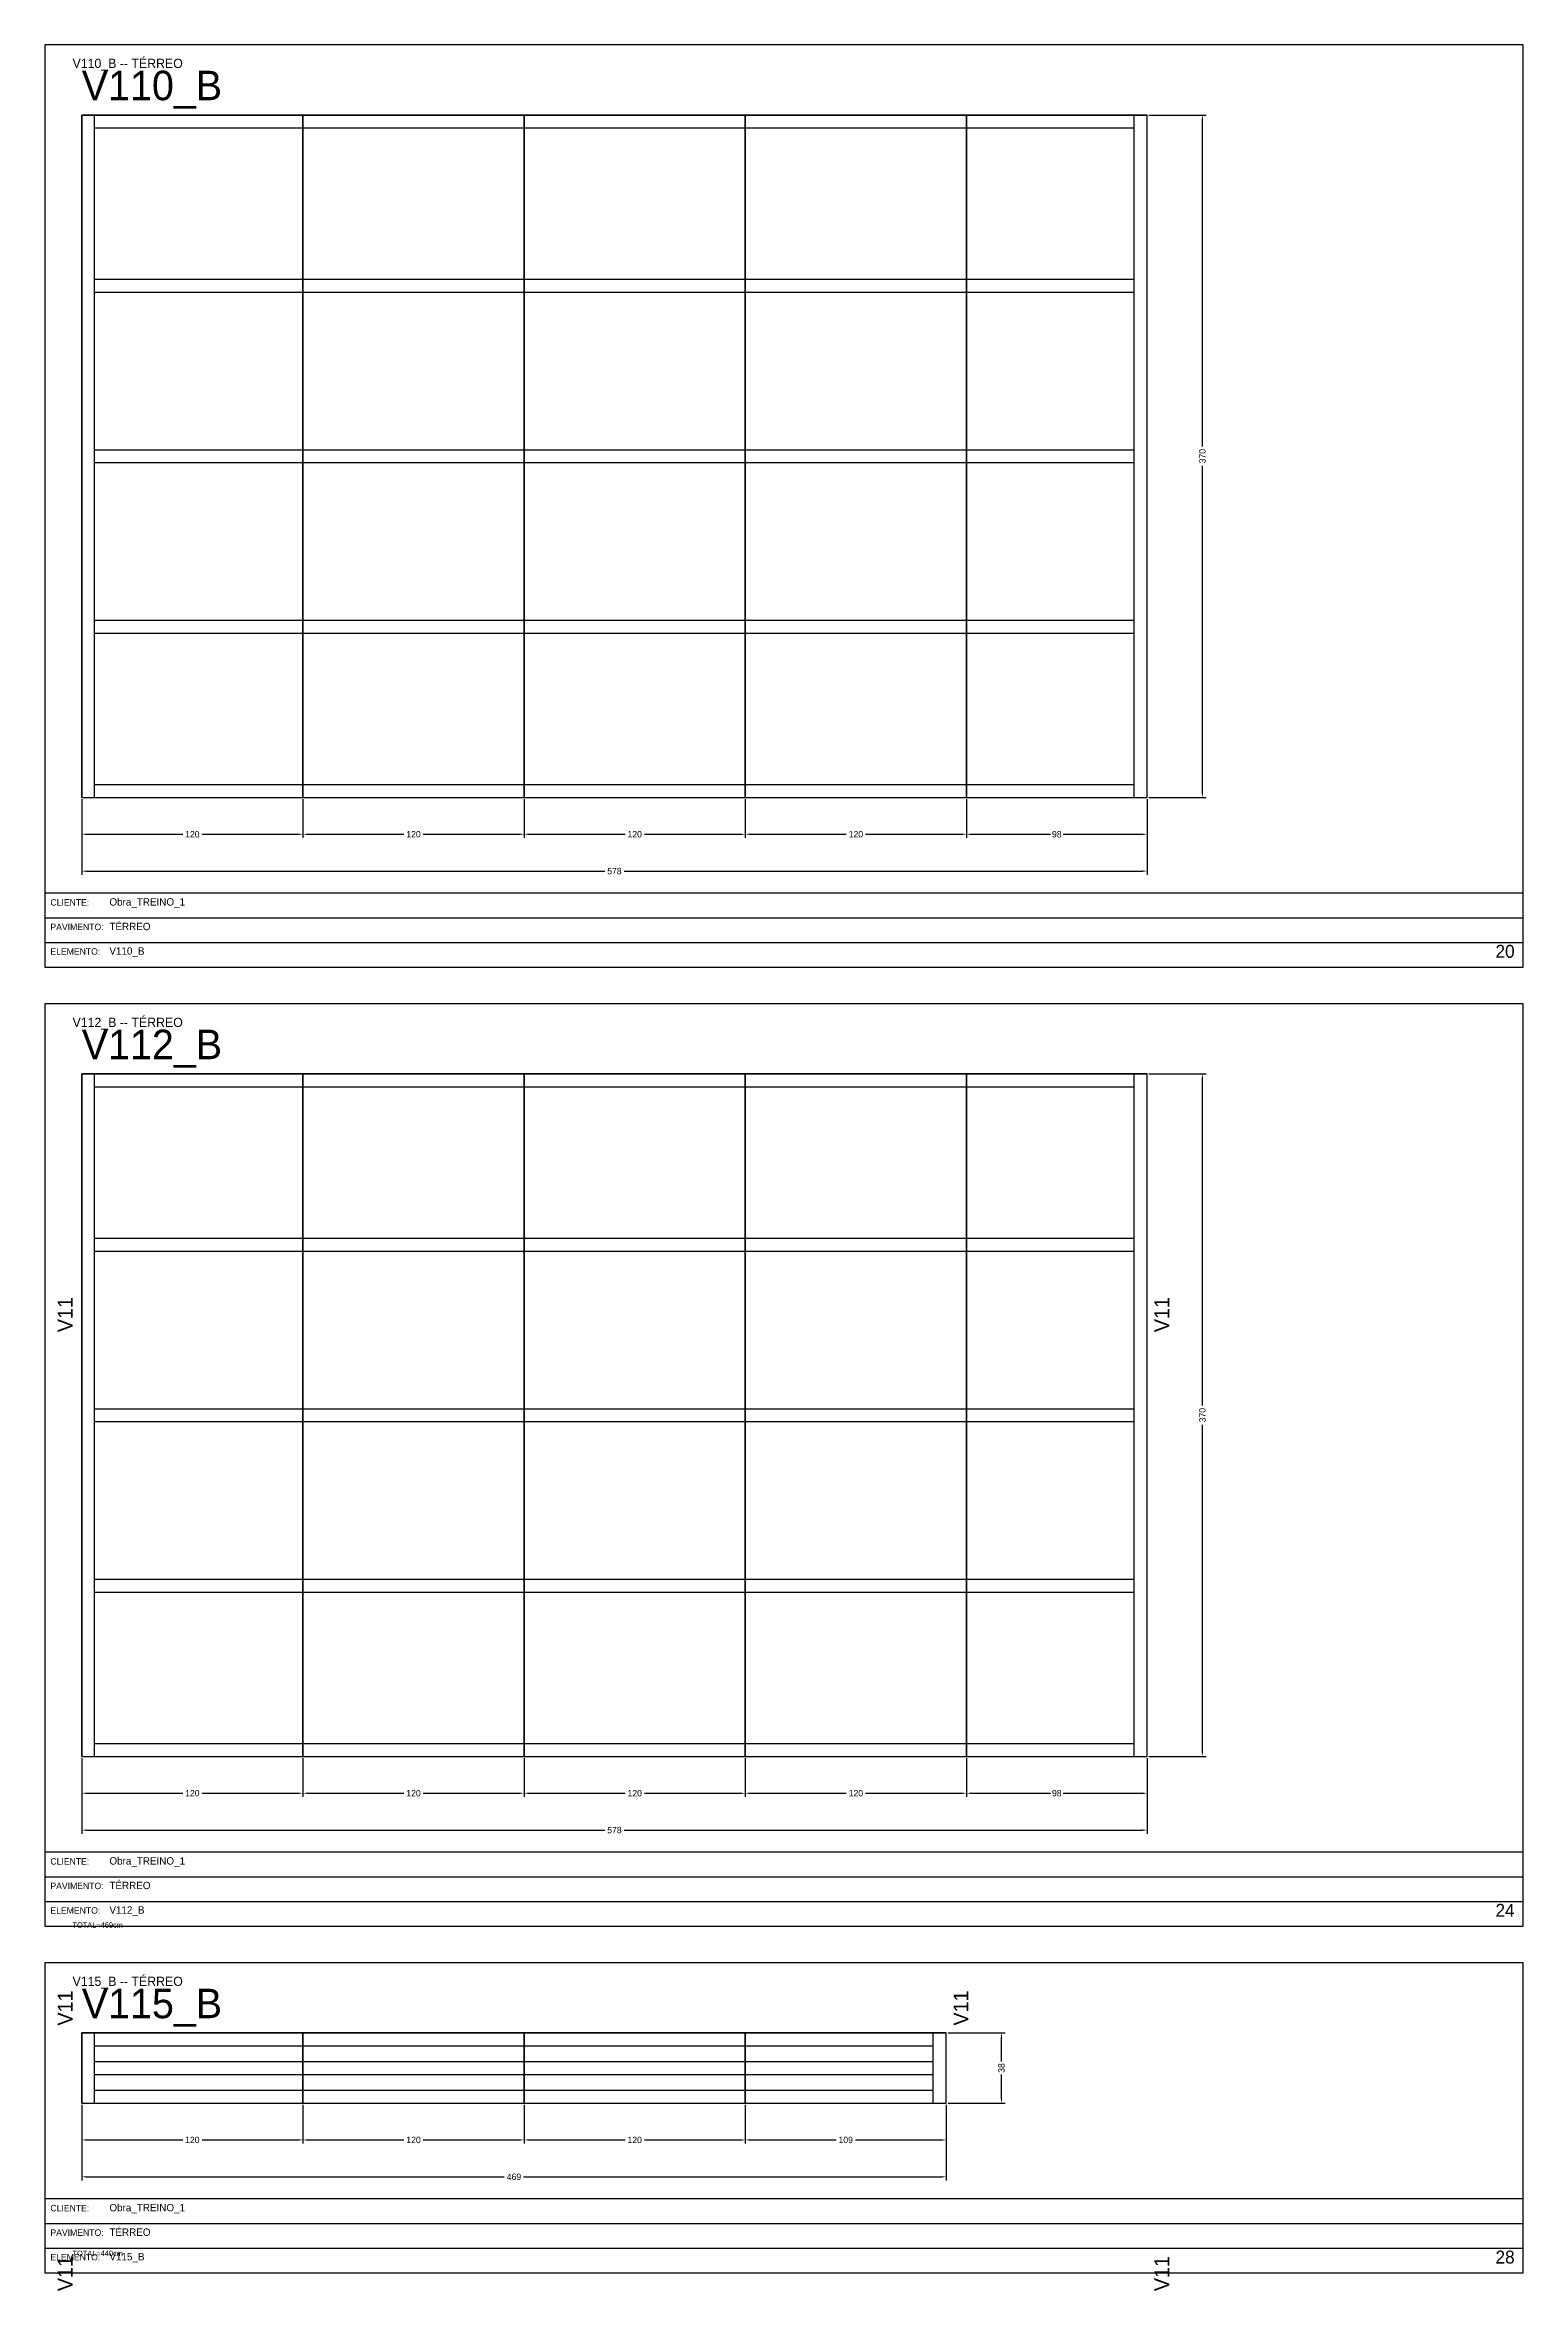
# Model space of a CAD drawing. Header units: metres. Extents: x 0 to 3268, y -4496 to 124.
# Drawn here: x 2466 to 3268, y -2236 to -1018 of the extents above; entities that cross this region are included whole.
import ezdxf

# ---------------------------------------------------------------- set-up
doc = ezdxf.new("R2010")
doc.units = ezdxf.units.M
for name, color, linetype in [('5', 5, 'Continuous'), ('BORDA_CELULA', 9, 'Continuous'), ('CARIMBO', 9, 'Continuous'), ('COTA', 241, 'Continuous'), ('NOMENCLATURA', 7, 'Continuous'), ('Painéis', 200, 'Continuous'), ('SARR_2.2x7', 40, 'Continuous')]:
    doc.layers.add(name, color=color, linetype=linetype)
doc.dimstyles.new('COTA', dxfattribs={"dimtxt": 3.5, "dimasz": 2.5, "dimexe": 2, "dimexo": 1, "dimgap": 0.9, "dimtad": 1, "dimdec": 0, "dimrnd": 1, "dimcen": 2.5, "dimclrd": 4, "dimclre": 4, "dimclrt": 4, "dimazin": 3, "dimtfac": 1, "dimtmove": 0, "dimatfit": 3})

# ---------------------------------------------------------------- blocks, each defined once
blk = doc.blocks.new('_CLOSEDFILLED')
at = {"color": 0, "linetype": 'BYBLOCK'}
blk.add_solid([(-1, 0.16), (0, 0), (-1, -0.16)], dxfattribs=at)
blk = doc.blocks.new('*D174')
at = {"color": 4}
for p, q in [((2486, -1427), (2486, -1448)), ((2606, -1427), (2606, -1448)), ((2488.5, -1446), (2540.75, -1446)), ((2551.25, -1446), (2603.5, -1446))]:
    blk.add_line(p, q, dxfattribs=at)
at = {"layer": 'Defpoints'}
for p in [(2486, -1426), (2606, -1426), (2486, -1446)]:
    blk.add_point(p, dxfattribs=at)
at = {"layer": 'COTA', "color": 4, "xscale": 2.5, "yscale": 2.5, "rotation": 180}
blk.add_blockref('_CLOSEDFILLED', (2486, -1446), dxfattribs=at)
at = {"layer": 'COTA', "color": 4, "xscale": 2.5, "yscale": 2.5}
blk.add_blockref('_CLOSEDFILLED', (2606, -1446), dxfattribs=at)
at = {"layer": 'COTA', "color": 4, "insert": (2546, -1446), "char_height": 3.5, "attachment_point": 5}
blk.add_mtext('120', dxfattribs=at)
blk = doc.blocks.new('*D175')
at = {"color": 4}
for p, q in [((2606, -1427), (2606, -1448)), ((2726, -1427), (2726, -1448)), ((2608.5, -1446), (2660.75, -1446)), ((2671.25, -1446), (2723.5, -1446))]:
    blk.add_line(p, q, dxfattribs=at)
at = {"layer": 'Defpoints'}
for p in [(2606, -1426), (2726, -1426), (2606, -1446)]:
    blk.add_point(p, dxfattribs=at)
at = {"layer": 'COTA', "color": 4, "xscale": 2.5, "yscale": 2.5, "rotation": 180}
blk.add_blockref('_CLOSEDFILLED', (2606, -1446), dxfattribs=at)
at = {"layer": 'COTA', "color": 4, "xscale": 2.5, "yscale": 2.5}
blk.add_blockref('_CLOSEDFILLED', (2726, -1446), dxfattribs=at)
at = {"layer": 'COTA', "color": 4, "insert": (2666, -1446), "char_height": 3.5, "attachment_point": 5}
blk.add_mtext('120', dxfattribs=at)
blk = doc.blocks.new('*D176')
at = {"color": 4}
for p, q in [((2726, -1427), (2726, -1448)), ((2846, -1427), (2846, -1448)), ((2728.5, -1446), (2780.75, -1446)), ((2791.25, -1446), (2843.5, -1446))]:
    blk.add_line(p, q, dxfattribs=at)
at = {"layer": 'Defpoints'}
for p in [(2726, -1426), (2846, -1426), (2726, -1446)]:
    blk.add_point(p, dxfattribs=at)
at = {"layer": 'COTA', "color": 4, "xscale": 2.5, "yscale": 2.5, "rotation": 180}
blk.add_blockref('_CLOSEDFILLED', (2726, -1446), dxfattribs=at)
at = {"layer": 'COTA', "color": 4, "xscale": 2.5, "yscale": 2.5}
blk.add_blockref('_CLOSEDFILLED', (2846, -1446), dxfattribs=at)
at = {"layer": 'COTA', "color": 4, "insert": (2786, -1446), "char_height": 3.5, "attachment_point": 5}
blk.add_mtext('120', dxfattribs=at)
blk = doc.blocks.new('*D177')
at = {"color": 4}
for p, q in [((2846, -1427), (2846, -1448)), ((2966, -1427), (2966, -1448)), ((2848.5, -1446), (2900.75, -1446)), ((2911.25, -1446), (2963.5, -1446))]:
    blk.add_line(p, q, dxfattribs=at)
at = {"layer": 'Defpoints'}
for p in [(2846, -1426), (2966, -1426), (2846, -1446)]:
    blk.add_point(p, dxfattribs=at)
at = {"layer": 'COTA', "color": 4, "xscale": 2.5, "yscale": 2.5, "rotation": 180}
blk.add_blockref('_CLOSEDFILLED', (2846, -1446), dxfattribs=at)
at = {"layer": 'COTA', "color": 4, "xscale": 2.5, "yscale": 2.5}
blk.add_blockref('_CLOSEDFILLED', (2966, -1446), dxfattribs=at)
at = {"layer": 'COTA', "color": 4, "insert": (2906, -1446), "char_height": 3.5, "attachment_point": 5}
blk.add_mtext('120', dxfattribs=at)
blk = doc.blocks.new('*D178')
at = {"color": 4}
for p, q in [((2966, -1427), (2966, -1448)), ((3064, -1427), (3064, -1448)), ((2968.5, -1446), (3011.5, -1446)), ((3018.5, -1446), (3061.5, -1446))]:
    blk.add_line(p, q, dxfattribs=at)
at = {"layer": 'Defpoints'}
for p in [(2966, -1426), (3064, -1426), (2966, -1446)]:
    blk.add_point(p, dxfattribs=at)
at = {"layer": 'COTA', "color": 4, "xscale": 2.5, "yscale": 2.5, "rotation": 180}
blk.add_blockref('_CLOSEDFILLED', (2966, -1446), dxfattribs=at)
at = {"layer": 'COTA', "color": 4, "xscale": 2.5, "yscale": 2.5}
blk.add_blockref('_CLOSEDFILLED', (3064, -1446), dxfattribs=at)
at = {"layer": 'COTA', "color": 4, "insert": (3015, -1446), "char_height": 3.5, "attachment_point": 5}
blk.add_mtext('98', dxfattribs=at)
blk = doc.blocks.new('*D179')
at = {"color": 4}
for p, q in [((2486, -1427), (2486, -1468)), ((3064, -1427), (3064, -1468)), ((2488.5, -1466), (2769.75, -1466)), ((2780.25, -1466), (3061.5, -1466))]:
    blk.add_line(p, q, dxfattribs=at)
at = {"layer": 'Defpoints'}
for p in [(2486, -1426), (3064, -1426), (2486, -1466)]:
    blk.add_point(p, dxfattribs=at)
at = {"layer": 'COTA', "color": 4, "xscale": 2.5, "yscale": 2.5, "rotation": 180}
blk.add_blockref('_CLOSEDFILLED', (2486, -1466), dxfattribs=at)
at = {"layer": 'COTA', "color": 4, "xscale": 2.5, "yscale": 2.5}
blk.add_blockref('_CLOSEDFILLED', (3064, -1466), dxfattribs=at)
at = {"layer": 'COTA', "color": 4, "insert": (2775, -1466), "char_height": 3.5, "attachment_point": 5}
blk.add_mtext('578', dxfattribs=at)
blk = doc.blocks.new('*D180')
at = {"color": 4}
for p, q in [((3065, -1056), (3096, -1056)), ((3094, -1235.75), (3094, -1058.5)), ((3094, -1423.5), (3094, -1246.25)), ((3065, -1426), (3096, -1426))]:
    blk.add_line(p, q, dxfattribs=at)
at = {"layer": 'Defpoints'}
for p in [(3064, -1056), (3064, -1426), (3094, -1426)]:
    blk.add_point(p, dxfattribs=at)
at = {"layer": 'COTA', "color": 4, "xscale": 2.5, "yscale": 2.5}
for p, rotation in [((3094, -1056), 90), ((3094, -1426), 270)]:
    blk.add_blockref('_CLOSEDFILLED', p, dxfattribs=dict(at, rotation=rotation))
at = {"layer": 'COTA', "color": 4, "insert": (3094, -1241), "char_height": 3.5, "attachment_point": 5, "rotation": 90}
blk.add_mtext('370', dxfattribs=at)
blk = doc.blocks.new('*D181')
at = {"color": 4}
for p, q in [((3065, -1056), (3096, -1056)), ((3094, -1235.75), (3094, -1058.5)), ((3094, -1423.5), (3094, -1246.25)), ((3065, -1426), (3096, -1426))]:
    blk.add_line(p, q, dxfattribs=at)
at = {"layer": 'Defpoints'}
for p in [(3064, -1056), (3064, -1426), (3094, -1426)]:
    blk.add_point(p, dxfattribs=at)
at = {"layer": 'COTA', "color": 4, "xscale": 2.5, "yscale": 2.5}
for p, rotation in [((3094, -1056), 90), ((3094, -1426), 270)]:
    blk.add_blockref('_CLOSEDFILLED', p, dxfattribs=dict(at, rotation=rotation))
at = {"layer": 'COTA', "color": 4, "insert": (3094, -1241), "char_height": 3.5, "attachment_point": 5, "rotation": 90}
blk.add_mtext('370', dxfattribs=at)
blk = doc.blocks.new('*D182')
at = {"color": 4}
for p, q in [((3065, -1056), (3096, -1056)), ((3094, -1235.75), (3094, -1058.5)), ((3094, -1423.5), (3094, -1246.25)), ((3065, -1426), (3096, -1426))]:
    blk.add_line(p, q, dxfattribs=at)
at = {"layer": 'Defpoints'}
for p in [(3064, -1056), (3064, -1426), (3094, -1426)]:
    blk.add_point(p, dxfattribs=at)
at = {"layer": 'COTA', "color": 4, "xscale": 2.5, "yscale": 2.5}
for p, rotation in [((3094, -1056), 90), ((3094, -1426), 270)]:
    blk.add_blockref('_CLOSEDFILLED', p, dxfattribs=dict(at, rotation=rotation))
at = {"layer": 'COTA', "color": 4, "insert": (3094, -1241), "char_height": 3.5, "attachment_point": 5, "rotation": 90}
blk.add_mtext('370', dxfattribs=at)
blk = doc.blocks.new('*D183')
at = {"color": 4}
for p, q in [((3065, -1056), (3096, -1056)), ((3094, -1235.75), (3094, -1058.5)), ((3094, -1423.5), (3094, -1246.25)), ((3065, -1426), (3096, -1426))]:
    blk.add_line(p, q, dxfattribs=at)
at = {"layer": 'Defpoints'}
for p in [(3064, -1056), (3064, -1426), (3094, -1426)]:
    blk.add_point(p, dxfattribs=at)
at = {"layer": 'COTA', "color": 4, "xscale": 2.5, "yscale": 2.5}
for p, rotation in [((3094, -1056), 90), ((3094, -1426), 270)]:
    blk.add_blockref('_CLOSEDFILLED', p, dxfattribs=dict(at, rotation=rotation))
at = {"layer": 'COTA', "color": 4, "insert": (3094, -1241), "char_height": 3.5, "attachment_point": 5, "rotation": 90}
blk.add_mtext('370', dxfattribs=at)
blk = doc.blocks.new('*D184')
at = {"color": 4}
for p, q in [((3065, -1056), (3096, -1056)), ((3094, -1235.75), (3094, -1058.5)), ((3094, -1423.5), (3094, -1246.25)), ((3065, -1426), (3096, -1426))]:
    blk.add_line(p, q, dxfattribs=at)
at = {"layer": 'Defpoints'}
for p in [(3064, -1056), (3064, -1426), (3094, -1426)]:
    blk.add_point(p, dxfattribs=at)
at = {"layer": 'COTA', "color": 4, "xscale": 2.5, "yscale": 2.5}
for p, rotation in [((3094, -1056), 90), ((3094, -1426), 270)]:
    blk.add_blockref('_CLOSEDFILLED', p, dxfattribs=dict(at, rotation=rotation))
at = {"layer": 'COTA', "color": 4, "insert": (3094, -1241), "char_height": 3.5, "attachment_point": 5, "rotation": 90}
blk.add_mtext('370', dxfattribs=at)
blk = doc.blocks.new('*D214')
at = {"color": 4}
for p, q in [((2486, -1947), (2486, -1968)), ((2606, -1947), (2606, -1968)), ((2488.5, -1966), (2540.75, -1966)), ((2551.25, -1966), (2603.5, -1966))]:
    blk.add_line(p, q, dxfattribs=at)
at = {"layer": 'Defpoints'}
for p in [(2486, -1946), (2606, -1946), (2486, -1966)]:
    blk.add_point(p, dxfattribs=at)
at = {"layer": 'COTA', "color": 4, "xscale": 2.5, "yscale": 2.5, "rotation": 180}
blk.add_blockref('_CLOSEDFILLED', (2486, -1966), dxfattribs=at)
at = {"layer": 'COTA', "color": 4, "xscale": 2.5, "yscale": 2.5}
blk.add_blockref('_CLOSEDFILLED', (2606, -1966), dxfattribs=at)
at = {"layer": 'COTA', "color": 4, "insert": (2546, -1966), "char_height": 3.5, "attachment_point": 5}
blk.add_mtext('120', dxfattribs=at)
blk = doc.blocks.new('*D215')
at = {"color": 4}
for p, q in [((2606, -1947), (2606, -1968)), ((2726, -1947), (2726, -1968)), ((2608.5, -1966), (2660.75, -1966)), ((2671.25, -1966), (2723.5, -1966))]:
    blk.add_line(p, q, dxfattribs=at)
at = {"layer": 'Defpoints'}
for p in [(2606, -1946), (2726, -1946), (2606, -1966)]:
    blk.add_point(p, dxfattribs=at)
at = {"layer": 'COTA', "color": 4, "xscale": 2.5, "yscale": 2.5, "rotation": 180}
blk.add_blockref('_CLOSEDFILLED', (2606, -1966), dxfattribs=at)
at = {"layer": 'COTA', "color": 4, "xscale": 2.5, "yscale": 2.5}
blk.add_blockref('_CLOSEDFILLED', (2726, -1966), dxfattribs=at)
at = {"layer": 'COTA', "color": 4, "insert": (2666, -1966), "char_height": 3.5, "attachment_point": 5}
blk.add_mtext('120', dxfattribs=at)
blk = doc.blocks.new('*D216')
at = {"color": 4}
for p, q in [((2726, -1947), (2726, -1968)), ((2846, -1947), (2846, -1968)), ((2728.5, -1966), (2780.75, -1966)), ((2791.25, -1966), (2843.5, -1966))]:
    blk.add_line(p, q, dxfattribs=at)
at = {"layer": 'Defpoints'}
for p in [(2726, -1946), (2846, -1946), (2726, -1966)]:
    blk.add_point(p, dxfattribs=at)
at = {"layer": 'COTA', "color": 4, "xscale": 2.5, "yscale": 2.5, "rotation": 180}
blk.add_blockref('_CLOSEDFILLED', (2726, -1966), dxfattribs=at)
at = {"layer": 'COTA', "color": 4, "xscale": 2.5, "yscale": 2.5}
blk.add_blockref('_CLOSEDFILLED', (2846, -1966), dxfattribs=at)
at = {"layer": 'COTA', "color": 4, "insert": (2786, -1966), "char_height": 3.5, "attachment_point": 5}
blk.add_mtext('120', dxfattribs=at)
blk = doc.blocks.new('*D217')
at = {"color": 4}
for p, q in [((2846, -1947), (2846, -1968)), ((2966, -1947), (2966, -1968)), ((2848.5, -1966), (2900.75, -1966)), ((2911.25, -1966), (2963.5, -1966))]:
    blk.add_line(p, q, dxfattribs=at)
at = {"layer": 'Defpoints'}
for p in [(2846, -1946), (2966, -1946), (2846, -1966)]:
    blk.add_point(p, dxfattribs=at)
at = {"layer": 'COTA', "color": 4, "xscale": 2.5, "yscale": 2.5, "rotation": 180}
blk.add_blockref('_CLOSEDFILLED', (2846, -1966), dxfattribs=at)
at = {"layer": 'COTA', "color": 4, "xscale": 2.5, "yscale": 2.5}
blk.add_blockref('_CLOSEDFILLED', (2966, -1966), dxfattribs=at)
at = {"layer": 'COTA', "color": 4, "insert": (2906, -1966), "char_height": 3.5, "attachment_point": 5}
blk.add_mtext('120', dxfattribs=at)
blk = doc.blocks.new('*D218')
at = {"color": 4}
for p, q in [((2966, -1947), (2966, -1968)), ((3064, -1947), (3064, -1968)), ((2968.5, -1966), (3011.5, -1966)), ((3018.5, -1966), (3061.5, -1966))]:
    blk.add_line(p, q, dxfattribs=at)
at = {"layer": 'Defpoints'}
for p in [(2966, -1946), (3064, -1946), (2966, -1966)]:
    blk.add_point(p, dxfattribs=at)
at = {"layer": 'COTA', "color": 4, "xscale": 2.5, "yscale": 2.5, "rotation": 180}
blk.add_blockref('_CLOSEDFILLED', (2966, -1966), dxfattribs=at)
at = {"layer": 'COTA', "color": 4, "xscale": 2.5, "yscale": 2.5}
blk.add_blockref('_CLOSEDFILLED', (3064, -1966), dxfattribs=at)
at = {"layer": 'COTA', "color": 4, "insert": (3015, -1966), "char_height": 3.5, "attachment_point": 5}
blk.add_mtext('98', dxfattribs=at)
blk = doc.blocks.new('*D219')
at = {"color": 4}
for p, q in [((2486, -1947), (2486, -1988)), ((3064, -1947), (3064, -1988)), ((2488.5, -1986), (2769.75, -1986)), ((2780.25, -1986), (3061.5, -1986))]:
    blk.add_line(p, q, dxfattribs=at)
at = {"layer": 'Defpoints'}
for p in [(2486, -1946), (3064, -1946), (2486, -1986)]:
    blk.add_point(p, dxfattribs=at)
at = {"layer": 'COTA', "color": 4, "xscale": 2.5, "yscale": 2.5, "rotation": 180}
blk.add_blockref('_CLOSEDFILLED', (2486, -1986), dxfattribs=at)
at = {"layer": 'COTA', "color": 4, "xscale": 2.5, "yscale": 2.5}
blk.add_blockref('_CLOSEDFILLED', (3064, -1986), dxfattribs=at)
at = {"layer": 'COTA', "color": 4, "insert": (2775, -1986), "char_height": 3.5, "attachment_point": 5}
blk.add_mtext('578', dxfattribs=at)
blk = doc.blocks.new('*D220')
at = {"color": 4}
for p, q in [((3065, -1576), (3096, -1576)), ((3094, -1755.75), (3094, -1578.5)), ((3094, -1943.5), (3094, -1766.25)), ((3065, -1946), (3096, -1946))]:
    blk.add_line(p, q, dxfattribs=at)
at = {"layer": 'Defpoints'}
for p in [(3064, -1576), (3064, -1946), (3094, -1946)]:
    blk.add_point(p, dxfattribs=at)
at = {"layer": 'COTA', "color": 4, "xscale": 2.5, "yscale": 2.5}
for p, rotation in [((3094, -1576), 90), ((3094, -1946), 270)]:
    blk.add_blockref('_CLOSEDFILLED', p, dxfattribs=dict(at, rotation=rotation))
at = {"layer": 'COTA', "color": 4, "insert": (3094, -1761), "char_height": 3.5, "attachment_point": 5, "rotation": 90}
blk.add_mtext('370', dxfattribs=at)
blk = doc.blocks.new('*D221')
at = {"color": 4}
for p, q in [((3065, -1576), (3096, -1576)), ((3094, -1755.75), (3094, -1578.5)), ((3094, -1943.5), (3094, -1766.25)), ((3065, -1946), (3096, -1946))]:
    blk.add_line(p, q, dxfattribs=at)
at = {"layer": 'Defpoints'}
for p in [(3064, -1576), (3064, -1946), (3094, -1946)]:
    blk.add_point(p, dxfattribs=at)
at = {"layer": 'COTA', "color": 4, "xscale": 2.5, "yscale": 2.5}
for p, rotation in [((3094, -1576), 90), ((3094, -1946), 270)]:
    blk.add_blockref('_CLOSEDFILLED', p, dxfattribs=dict(at, rotation=rotation))
at = {"layer": 'COTA', "color": 4, "insert": (3094, -1761), "char_height": 3.5, "attachment_point": 5, "rotation": 90}
blk.add_mtext('370', dxfattribs=at)
blk = doc.blocks.new('*D222')
at = {"color": 4}
for p, q in [((3065, -1576), (3096, -1576)), ((3094, -1755.75), (3094, -1578.5)), ((3094, -1943.5), (3094, -1766.25)), ((3065, -1946), (3096, -1946))]:
    blk.add_line(p, q, dxfattribs=at)
at = {"layer": 'Defpoints'}
for p in [(3064, -1576), (3064, -1946), (3094, -1946)]:
    blk.add_point(p, dxfattribs=at)
at = {"layer": 'COTA', "color": 4, "xscale": 2.5, "yscale": 2.5}
for p, rotation in [((3094, -1576), 90), ((3094, -1946), 270)]:
    blk.add_blockref('_CLOSEDFILLED', p, dxfattribs=dict(at, rotation=rotation))
at = {"layer": 'COTA', "color": 4, "insert": (3094, -1761), "char_height": 3.5, "attachment_point": 5, "rotation": 90}
blk.add_mtext('370', dxfattribs=at)
blk = doc.blocks.new('*D223')
at = {"color": 4}
for p, q in [((3065, -1576), (3096, -1576)), ((3094, -1755.75), (3094, -1578.5)), ((3094, -1943.5), (3094, -1766.25)), ((3065, -1946), (3096, -1946))]:
    blk.add_line(p, q, dxfattribs=at)
at = {"layer": 'Defpoints'}
for p in [(3064, -1576), (3064, -1946), (3094, -1946)]:
    blk.add_point(p, dxfattribs=at)
at = {"layer": 'COTA', "color": 4, "xscale": 2.5, "yscale": 2.5}
for p, rotation in [((3094, -1576), 90), ((3094, -1946), 270)]:
    blk.add_blockref('_CLOSEDFILLED', p, dxfattribs=dict(at, rotation=rotation))
at = {"layer": 'COTA', "color": 4, "insert": (3094, -1761), "char_height": 3.5, "attachment_point": 5, "rotation": 90}
blk.add_mtext('370', dxfattribs=at)
blk = doc.blocks.new('*D224')
at = {"color": 4}
for p, q in [((3065, -1576), (3096, -1576)), ((3094, -1755.75), (3094, -1578.5)), ((3094, -1943.5), (3094, -1766.25)), ((3065, -1946), (3096, -1946))]:
    blk.add_line(p, q, dxfattribs=at)
at = {"layer": 'Defpoints'}
for p in [(3064, -1576), (3064, -1946), (3094, -1946)]:
    blk.add_point(p, dxfattribs=at)
at = {"layer": 'COTA', "color": 4, "xscale": 2.5, "yscale": 2.5}
for p, rotation in [((3094, -1576), 90), ((3094, -1946), 270)]:
    blk.add_blockref('_CLOSEDFILLED', p, dxfattribs=dict(at, rotation=rotation))
at = {"layer": 'COTA', "color": 4, "insert": (3094, -1761), "char_height": 3.5, "attachment_point": 5, "rotation": 90}
blk.add_mtext('370', dxfattribs=at)
blk = doc.blocks.new('*D252')
at = {"color": 4}
for p, q in [((2486, -2135), (2486, -2156)), ((2606, -2135), (2606, -2156)), ((2488.5, -2154), (2540.75, -2154)), ((2551.25, -2154), (2603.5, -2154))]:
    blk.add_line(p, q, dxfattribs=at)
at = {"layer": 'Defpoints'}
for p in [(2486, -2134), (2606, -2134), (2486, -2154)]:
    blk.add_point(p, dxfattribs=at)
at = {"layer": 'COTA', "color": 4, "xscale": 2.5, "yscale": 2.5, "rotation": 180}
blk.add_blockref('_CLOSEDFILLED', (2486, -2154), dxfattribs=at)
at = {"layer": 'COTA', "color": 4, "xscale": 2.5, "yscale": 2.5}
blk.add_blockref('_CLOSEDFILLED', (2606, -2154), dxfattribs=at)
at = {"layer": 'COTA', "color": 4, "insert": (2546, -2154), "char_height": 3.5, "attachment_point": 5}
blk.add_mtext('120', dxfattribs=at)
blk = doc.blocks.new('*D253')
at = {"color": 4}
for p, q in [((2606, -2135), (2606, -2156)), ((2726, -2135), (2726, -2156)), ((2608.5, -2154), (2660.75, -2154)), ((2671.25, -2154), (2723.5, -2154))]:
    blk.add_line(p, q, dxfattribs=at)
at = {"layer": 'Defpoints'}
for p in [(2606, -2134), (2726, -2134), (2606, -2154)]:
    blk.add_point(p, dxfattribs=at)
at = {"layer": 'COTA', "color": 4, "xscale": 2.5, "yscale": 2.5, "rotation": 180}
blk.add_blockref('_CLOSEDFILLED', (2606, -2154), dxfattribs=at)
at = {"layer": 'COTA', "color": 4, "xscale": 2.5, "yscale": 2.5}
blk.add_blockref('_CLOSEDFILLED', (2726, -2154), dxfattribs=at)
at = {"layer": 'COTA', "color": 4, "insert": (2666, -2154), "char_height": 3.5, "attachment_point": 5}
blk.add_mtext('120', dxfattribs=at)
blk = doc.blocks.new('*D254')
at = {"color": 4}
for p, q in [((2726, -2135), (2726, -2156)), ((2846, -2135), (2846, -2156)), ((2728.5, -2154), (2780.75, -2154)), ((2791.25, -2154), (2843.5, -2154))]:
    blk.add_line(p, q, dxfattribs=at)
at = {"layer": 'Defpoints'}
for p in [(2726, -2134), (2846, -2134), (2726, -2154)]:
    blk.add_point(p, dxfattribs=at)
at = {"layer": 'COTA', "color": 4, "xscale": 2.5, "yscale": 2.5, "rotation": 180}
blk.add_blockref('_CLOSEDFILLED', (2726, -2154), dxfattribs=at)
at = {"layer": 'COTA', "color": 4, "xscale": 2.5, "yscale": 2.5}
blk.add_blockref('_CLOSEDFILLED', (2846, -2154), dxfattribs=at)
at = {"layer": 'COTA', "color": 4, "insert": (2786, -2154), "char_height": 3.5, "attachment_point": 5}
blk.add_mtext('120', dxfattribs=at)
blk = doc.blocks.new('*D255')
at = {"color": 4}
for p, q in [((2846, -2135), (2846, -2156)), ((2955, -2135), (2955, -2156)), ((2848.5, -2154), (2895.25, -2154)), ((2905.75, -2154), (2952.5, -2154))]:
    blk.add_line(p, q, dxfattribs=at)
at = {"layer": 'Defpoints'}
for p in [(2846, -2134), (2955, -2134), (2846, -2154)]:
    blk.add_point(p, dxfattribs=at)
at = {"layer": 'COTA', "color": 4, "xscale": 2.5, "yscale": 2.5, "rotation": 180}
blk.add_blockref('_CLOSEDFILLED', (2846, -2154), dxfattribs=at)
at = {"layer": 'COTA', "color": 4, "xscale": 2.5, "yscale": 2.5}
blk.add_blockref('_CLOSEDFILLED', (2955, -2154), dxfattribs=at)
at = {"layer": 'COTA', "color": 4, "insert": (2900.5, -2154), "char_height": 3.5, "attachment_point": 5}
blk.add_mtext('109', dxfattribs=at)
blk = doc.blocks.new('*D256')
at = {"color": 4}
for p, q in [((2486, -2135), (2486, -2176)), ((2955, -2135), (2955, -2176)), ((2488.5, -2174), (2715.25, -2174)), ((2725.75, -2174), (2952.5, -2174))]:
    blk.add_line(p, q, dxfattribs=at)
at = {"layer": 'Defpoints'}
for p in [(2486, -2134), (2955, -2134), (2486, -2174)]:
    blk.add_point(p, dxfattribs=at)
at = {"layer": 'COTA', "color": 4, "xscale": 2.5, "yscale": 2.5, "rotation": 180}
blk.add_blockref('_CLOSEDFILLED', (2486, -2174), dxfattribs=at)
at = {"layer": 'COTA', "color": 4, "xscale": 2.5, "yscale": 2.5}
blk.add_blockref('_CLOSEDFILLED', (2955, -2174), dxfattribs=at)
at = {"layer": 'COTA', "color": 4, "insert": (2720.5, -2174), "char_height": 3.5, "attachment_point": 5}
blk.add_mtext('469', dxfattribs=at)
blk = doc.blocks.new('*D257')
at = {"color": 4}
for p, q in [((2956, -2096), (2987, -2096)), ((2985, -2111.5), (2985, -2098.5)), ((2985, -2131.5), (2985, -2118.5)), ((2956, -2134), (2987, -2134))]:
    blk.add_line(p, q, dxfattribs=at)
at = {"layer": 'Defpoints'}
for p in [(2955, -2096), (2955, -2134), (2985, -2134)]:
    blk.add_point(p, dxfattribs=at)
at = {"layer": 'COTA', "color": 4, "xscale": 2.5, "yscale": 2.5}
for p, rotation in [((2985, -2096), 90), ((2985, -2134), 270)]:
    blk.add_blockref('_CLOSEDFILLED', p, dxfattribs=dict(at, rotation=rotation))
at = {"layer": 'COTA', "color": 4, "insert": (2985, -2115), "char_height": 3.5, "attachment_point": 5, "rotation": 90}
blk.add_mtext('38', dxfattribs=at)
blk = doc.blocks.new('*D258')
at = {"color": 4}
for p, q in [((2956, -2096), (2987, -2096)), ((2985, -2111.5), (2985, -2098.5)), ((2985, -2131.5), (2985, -2118.5)), ((2956, -2134), (2987, -2134))]:
    blk.add_line(p, q, dxfattribs=at)
at = {"layer": 'Defpoints'}
for p in [(2955, -2096), (2955, -2134), (2985, -2134)]:
    blk.add_point(p, dxfattribs=at)
at = {"layer": 'COTA', "color": 4, "xscale": 2.5, "yscale": 2.5}
for p, rotation in [((2985, -2096), 90), ((2985, -2134), 270)]:
    blk.add_blockref('_CLOSEDFILLED', p, dxfattribs=dict(at, rotation=rotation))
at = {"layer": 'COTA', "color": 4, "insert": (2985, -2115), "char_height": 3.5, "attachment_point": 5, "rotation": 90}
blk.add_mtext('38', dxfattribs=at)
blk = doc.blocks.new('*D259')
at = {"color": 4}
for p, q in [((2956, -2096), (2987, -2096)), ((2985, -2111.5), (2985, -2098.5)), ((2985, -2131.5), (2985, -2118.5)), ((2956, -2134), (2987, -2134))]:
    blk.add_line(p, q, dxfattribs=at)
at = {"layer": 'Defpoints'}
for p in [(2955, -2096), (2955, -2134), (2985, -2134)]:
    blk.add_point(p, dxfattribs=at)
at = {"layer": 'COTA', "color": 4, "xscale": 2.5, "yscale": 2.5}
for p, rotation in [((2985, -2096), 90), ((2985, -2134), 270)]:
    blk.add_blockref('_CLOSEDFILLED', p, dxfattribs=dict(at, rotation=rotation))
at = {"layer": 'COTA', "color": 4, "insert": (2985, -2115), "char_height": 3.5, "attachment_point": 5, "rotation": 90}
blk.add_mtext('38', dxfattribs=at)
blk = doc.blocks.new('*D260')
at = {"color": 4}
for p, q in [((2956, -2096), (2987, -2096)), ((2985, -2111.5), (2985, -2098.5)), ((2985, -2131.5), (2985, -2118.5)), ((2956, -2134), (2987, -2134))]:
    blk.add_line(p, q, dxfattribs=at)
at = {"layer": 'Defpoints'}
for p in [(2955, -2096), (2955, -2134), (2985, -2134)]:
    blk.add_point(p, dxfattribs=at)
at = {"layer": 'COTA', "color": 4, "xscale": 2.5, "yscale": 2.5}
for p, rotation in [((2985, -2096), 90), ((2985, -2134), 270)]:
    blk.add_blockref('_CLOSEDFILLED', p, dxfattribs=dict(at, rotation=rotation))
at = {"layer": 'COTA', "color": 4, "insert": (2985, -2115), "char_height": 3.5, "attachment_point": 5, "rotation": 90}
blk.add_mtext('38', dxfattribs=at)

msp = doc.modelspace()

# ---------------------------------------------------------------- linework, layer by layer
at = {"layer": 'BORDA_CELULA'}
for points in [[(2466, -1518), (3268, -1518), (3268, -1018), (2466, -1018)], [(2466, -1518), (3268, -1518), (3268, -1478), (2466, -1478)], [(2466, -2038), (3268, -2038), (3268, -1538), (2466, -1538)], [(2466, -2038), (3268, -2038), (3268, -1998), (2466, -1998)], [(2466, -2226), (3268, -2226), (3268, -2058), (2466, -2058)], [(2466, -2226), (3268, -2226), (3268, -2186), (2466, -2186)]]:
    msp.add_lwpolyline(points, close=True, dxfattribs=at)
at = {"layer": 'CARIMBO'}
for p, q in [((2466, -1491.3), (3268, -1491.3)), ((2466, -1504.7), (3268, -1504.7)), ((2466, -1518), (3268, -1518)), ((2466, -2011.3), (3268, -2011.3)), ((2466, -2024.7), (3268, -2024.7)), ((2466, -2038), (3268, -2038)), ((2466, -2199.3), (3268, -2199.3)), ((2466, -2212.7), (3268, -2212.7)), ((2466, -2226), (3268, -2226))]:
    msp.add_line(p, q, dxfattribs=at)
at = {"layer": 'Painéis'}
for points in [[(2486, -1426), (2486, -1056)], [(2486, -1056), (2606, -1056)], [(2486, -1426), (2606, -1426), (2606, -1056), (2486, -1056), (2486, -1426)], [(2606, -1426), (2606, -1056)], [(2606, -1056), (2726, -1056)], [(2606, -1426), (2726, -1426), (2726, -1056), (2606, -1056), (2606, -1426)], [(2726, -1426), (2726, -1056)], [(2726, -1056), (2846, -1056)], [(2726, -1426), (2846, -1426), (2846, -1056), (2726, -1056), (2726, -1426)], [(2846, -1426), (2846, -1056)], [(2846, -1056), (2966, -1056)], [(2846, -1426), (2966, -1426), (2966, -1056), (2846, -1056), (2846, -1426)], [(2966, -1426), (2966, -1056)], [(2966, -1056), (3064, -1056)], [(2966, -1426), (3064, -1426), (3064, -1056), (2966, -1056), (2966, -1426)], [(3064, -1426), (3064, -1056)], [(2486, -1426), (2606, -1426)], [(2606, -1426), (2726, -1426)], [(2726, -1426), (2846, -1426)], [(2846, -1426), (2966, -1426)], [(2966, -1426), (3064, -1426)], [(2486, -1946), (2486, -1576)], [(2486, -1576), (2606, -1576)], [(2486, -1946), (2606, -1946), (2606, -1576), (2486, -1576), (2486, -1946)], [(2606, -1946), (2606, -1576)], [(2606, -1576), (2726, -1576)], [(2606, -1946), (2726, -1946), (2726, -1576), (2606, -1576), (2606, -1946)], [(2726, -1946), (2726, -1576)], [(2726, -1576), (2846, -1576)], [(2726, -1946), (2846, -1946), (2846, -1576), (2726, -1576), (2726, -1946)], [(2846, -1946), (2846, -1576)], [(2846, -1576), (2966, -1576)], [(2846, -1946), (2966, -1946), (2966, -1576), (2846, -1576), (2846, -1946)], [(2966, -1946), (2966, -1576)], [(2966, -1576), (3064, -1576)], [(2966, -1946), (3064, -1946), (3064, -1576), (2966, -1576), (2966, -1946)], [(3064, -1946), (3064, -1576)], [(2486, -1946), (2606, -1946)], [(2606, -1946), (2726, -1946)], [(2726, -1946), (2846, -1946)], [(2846, -1946), (2966, -1946)], [(2966, -1946), (3064, -1946)], [(2486, -2134), (2486, -2096)], [(2486, -2096), (2606, -2096)], [(2486, -2134), (2606, -2134), (2606, -2096), (2486, -2096), (2486, -2134)], [(2606, -2134), (2606, -2096)], [(2606, -2096), (2726, -2096)], [(2606, -2134), (2726, -2134), (2726, -2096), (2606, -2096), (2606, -2134)], [(2726, -2134), (2726, -2096)], [(2726, -2096), (2846, -2096)], [(2726, -2134), (2846, -2134), (2846, -2096), (2726, -2096), (2726, -2134)], [(2846, -2134), (2846, -2096)], [(2846, -2096), (2955, -2096)], [(2846, -2134), (2955, -2134), (2955, -2096), (2846, -2096), (2846, -2134)], [(2955, -2134), (2955, -2096)], [(2486, -2134), (2606, -2134)], [(2606, -2134), (2726, -2134)], [(2726, -2134), (2846, -2134)], [(2846, -2134), (2955, -2134)]]:
    msp.add_lwpolyline(points, dxfattribs=at)
at = {"layer": 'SARR_2.2x7'}
for points in [[(2493, -1426), (2493, -1056)], [(3057, -1426), (3057, -1056)], [(2493, -1063), (2606, -1063)], [(2606, -1063), (2726, -1063)], [(2726, -1063), (2846, -1063)], [(2846, -1063), (2966, -1063)], [(2966, -1063), (3057, -1063)], [(2493, -1145), (2606, -1145)], [(2493, -1152), (2606, -1152)], [(2606, -1145), (2726, -1145)], [(2606, -1152), (2726, -1152)], [(2726, -1145), (2846, -1145)], [(2726, -1152), (2846, -1152)], [(2846, -1145), (2966, -1145)], [(2846, -1152), (2966, -1152)], [(2966, -1145), (3057, -1145)], [(2966, -1152), (3057, -1152)], [(2493, -1237.5), (2606, -1237.5)], [(2606, -1237.5), (2726, -1237.5)], [(2726, -1237.5), (2846, -1237.5)], [(2846, -1237.5), (2966, -1237.5)], [(2966, -1237.5), (3057, -1237.5)], [(2493, -1244.5), (2606, -1244.5)], [(2606, -1244.5), (2726, -1244.5)], [(2726, -1244.5), (2846, -1244.5)], [(2846, -1244.5), (2966, -1244.5)], [(2966, -1244.5), (3057, -1244.5)], [(2493, -1330), (2606, -1330)], [(2493, -1337), (2606, -1337)], [(2606, -1330), (2726, -1330)], [(2606, -1337), (2726, -1337)], [(2726, -1330), (2846, -1330)], [(2726, -1337), (2846, -1337)], [(2846, -1330), (2966, -1330)], [(2846, -1337), (2966, -1337)], [(2966, -1330), (3057, -1330)], [(2966, -1337), (3057, -1337)], [(2493, -1419), (2606, -1419)], [(2606, -1419), (2726, -1419)], [(2726, -1419), (2846, -1419)], [(2846, -1419), (2966, -1419)], [(2966, -1419), (3057, -1419)], [(2493, -1946), (2493, -1576)], [(2493, -1583), (2606, -1583)], [(2606, -1583), (2726, -1583)], [(2726, -1583), (2846, -1583)], [(2846, -1583), (2966, -1583)], [(2966, -1583), (3057, -1583)], [(3057, -1946), (3057, -1576)], [(2493, -1665), (2606, -1665)], [(2606, -1665), (2726, -1665)], [(2726, -1665), (2846, -1665)], [(2846, -1665), (2966, -1665)], [(2966, -1665), (3057, -1665)], [(2493, -1672), (2606, -1672)], [(2606, -1672), (2726, -1672)], [(2726, -1672), (2846, -1672)], [(2846, -1672), (2966, -1672)], [(2966, -1672), (3057, -1672)], [(2493, -1757.5), (2606, -1757.5)], [(2493, -1764.5), (2606, -1764.5)], [(2606, -1757.5), (2726, -1757.5)], [(2606, -1764.5), (2726, -1764.5)], [(2726, -1757.5), (2846, -1757.5)], [(2726, -1764.5), (2846, -1764.5)], [(2846, -1757.5), (2966, -1757.5)], [(2846, -1764.5), (2966, -1764.5)], [(2966, -1757.5), (3057, -1757.5)], [(2966, -1764.5), (3057, -1764.5)], [(2493, -1850), (2606, -1850)], [(2606, -1850), (2726, -1850)], [(2726, -1850), (2846, -1850)], [(2846, -1850), (2966, -1850)], [(2966, -1850), (3057, -1850)], [(2493, -1857), (2606, -1857)], [(2606, -1857), (2726, -1857)], [(2726, -1857), (2846, -1857)], [(2846, -1857), (2966, -1857)], [(2966, -1857), (3057, -1857)], [(2493, -1939), (2606, -1939)], [(2606, -1939), (2726, -1939)], [(2726, -1939), (2846, -1939)], [(2846, -1939), (2966, -1939)], [(2966, -1939), (3057, -1939)], [(2493, -2134), (2493, -2096)], [(2493, -2103), (2606, -2103)], [(2606, -2103), (2726, -2103)], [(2726, -2103), (2846, -2103)], [(2846, -2103), (2948, -2103)], [(2948, -2134), (2948, -2096)], [(2493, -2111.5), (2606, -2111.5)], [(2493, -2118.5), (2606, -2118.5)], [(2606, -2111.5), (2726, -2111.5)], [(2606, -2118.5), (2726, -2118.5)], [(2726, -2111.5), (2846, -2111.5)], [(2726, -2118.5), (2846, -2118.5)], [(2846, -2111.5), (2948, -2111.5)], [(2846, -2118.5), (2948, -2118.5)], [(2493, -2127), (2606, -2127)], [(2606, -2127), (2726, -2127)], [(2726, -2127), (2846, -2127)], [(2846, -2127), (2948, -2127)]]:
    msp.add_lwpolyline(points, dxfattribs=at)

# ---------------------------------------------------------------- texts
at = {"layer": '5'}
for p in [(2481, -1716), (3076, -1716), (2481, -2092), (2967, -2092), (2481, -2236), (3076, -2236)]:
    msp.add_text('V11', height=8, rotation=90, dxfattribs=at).set_placement(p)
at = {"layer": 'CARIMBO', "color": 9}
for s, p in [('CLIENTE:', (2469, -1484.7)), ('PAVIMENTO:', (2469, -1498)), ('ELEMENTO:', (2469, -1511.3)), ('CLIENTE:', (2469, -2004.7)), ('PAVIMENTO:', (2469, -2018)), ('ELEMENTO:', (2469, -2031.3)), ('CLIENTE:', (2469, -2192.7)), ('PAVIMENTO:', (2469, -2206)), ('ELEMENTO:', (2469, -2219.3))]:
    msp.add_text(s, height=3.5, dxfattribs=at).set_placement(p)
at = {"layer": 'CARIMBO', "color": 2}
for s, p in [('Obra_TREINO_1', (2501, -1484.7)), ('TÉRREO', (2501, -1498)), ('V110_B', (2501, -1511.3)), ('Obra_TREINO_1', (2501, -2004.7)), ('TÉRREO', (2501, -2018)), ('V112_B', (2501, -2031.3)), ('Obra_TREINO_1', (2501, -2192.7)), ('TÉRREO', (2501, -2206)), ('V115_B', (2501, -2219.3))]:
    msp.add_text(s, height=4, dxfattribs=at).set_placement(p)
at = {"layer": 'CARIMBO', "color": 3}
for s, p in [('20', (3253, -1513)), ('24', (3253, -2033)), ('28', (3253, -2221))]:
    msp.add_text(s, height=7, dxfattribs=at).set_placement(p)
at = {"layer": 'COTA'}
for s, p in [('TOTAL=469cm', (2481, -2039)), ('TOTAL=440cm', (2481, -2217))]:
    msp.add_text(s, height=3, dxfattribs=at).set_placement(p)
at = {"layer": 'NOMENCLATURA'}
for s, height, p in [('V110_B -- TÉRREO', 5, (2481, -1030.5)), ('V110_B', 16, (2486, -1048)), ('V112_B -- TÉRREO', 5, (2481, -1550.5)), ('V112_B', 16, (2486, -1568)), ('V115_B -- TÉRREO', 5, (2481, -2070.5)), ('V115_B', 16, (2486, -2088))]:
    msp.add_text(s, height=height, dxfattribs=at).set_placement(p)

# ---------------------------------------------------------------- dimensions: what is measured, and where the dimension line sits
at = {"layer": 'COTA'}
for base, p1, p2, picture, middle in [((3094, -1426), (3064, -1426), (3064, -1056), '*D180', (3094, -1241)), ((3094, -1426), (3064, -1426), (3064, -1056), '*D181', (3094, -1241)), ((3094, -1426), (3064, -1426), (3064, -1056), '*D182', (3094, -1241)), ((3094, -1426), (3064, -1426), (3064, -1056), '*D183', (3094, -1241)), ((3094, -1426), (3064, -1426), (3064, -1056), '*D184', (3094, -1241)), ((3094, -1946), (3064, -1946), (3064, -1576), '*D220', (3094, -1761)), ((3094, -1946), (3064, -1946), (3064, -1576), '*D221', (3094, -1761)), ((3094, -1946), (3064, -1946), (3064, -1576), '*D222', (3094, -1761)), ((3094, -1946), (3064, -1946), (3064, -1576), '*D223', (3094, -1761)), ((3094, -1946), (3064, -1946), (3064, -1576), '*D224', (3094, -1761)), ((2985, -2134), (2955, -2134), (2955, -2096), '*D257', (2985, -2115)), ((2985, -2134), (2955, -2134), (2955, -2096), '*D258', (2985, -2115)), ((2985, -2134), (2955, -2134), (2955, -2096), '*D259', (2985, -2115)), ((2985, -2134), (2955, -2134), (2955, -2096), '*D260', (2985, -2115))]:
    dim = msp.add_linear_dim(base=base, p1=p1, p2=p2, angle=90, dimstyle='COTA', dxfattribs=at)
    dim.commit()
    dim.dimension.update_dxf_attribs({"geometry": picture, "text_midpoint": middle})
for base, p1, p2, picture, middle in [((2486, -1446), (2486, -1426), (2606, -1426), '*D174', (2546, -1446)), ((2486, -1466), (2486, -1426), (3064, -1426), '*D179', (2775, -1466)), ((2606, -1446), (2606, -1426), (2726, -1426), '*D175', (2666, -1446)), ((2726, -1446), (2726, -1426), (2846, -1426), '*D176', (2786, -1446)), ((2846, -1446), (2846, -1426), (2966, -1426), '*D177', (2906, -1446)), ((2966, -1446), (2966, -1426), (3064, -1426), '*D178', (3015, -1446)), ((2486, -1966), (2486, -1946), (2606, -1946), '*D214', (2546, -1966)), ((2486, -1986), (2486, -1946), (3064, -1946), '*D219', (2775, -1986)), ((2606, -1966), (2606, -1946), (2726, -1946), '*D215', (2666, -1966)), ((2726, -1966), (2726, -1946), (2846, -1946), '*D216', (2786, -1966)), ((2846, -1966), (2846, -1946), (2966, -1946), '*D217', (2906, -1966)), ((2966, -1966), (2966, -1946), (3064, -1946), '*D218', (3015, -1966)), ((2486, -2154), (2486, -2134), (2606, -2134), '*D252', (2546, -2154)), ((2486, -2174), (2486, -2134), (2955, -2134), '*D256', (2720.5, -2174)), ((2606, -2154), (2606, -2134), (2726, -2134), '*D253', (2666, -2154)), ((2726, -2154), (2726, -2134), (2846, -2134), '*D254', (2786, -2154)), ((2846, -2154), (2846, -2134), (2955, -2134), '*D255', (2900.5, -2154))]:
    dim = msp.add_linear_dim(base=base, p1=p1, p2=p2, dimstyle='COTA', dxfattribs=at)
    dim.commit()
    dim.dimension.update_dxf_attribs({"geometry": picture, "text_midpoint": middle})

doc.saveas('drawing.dxf')
